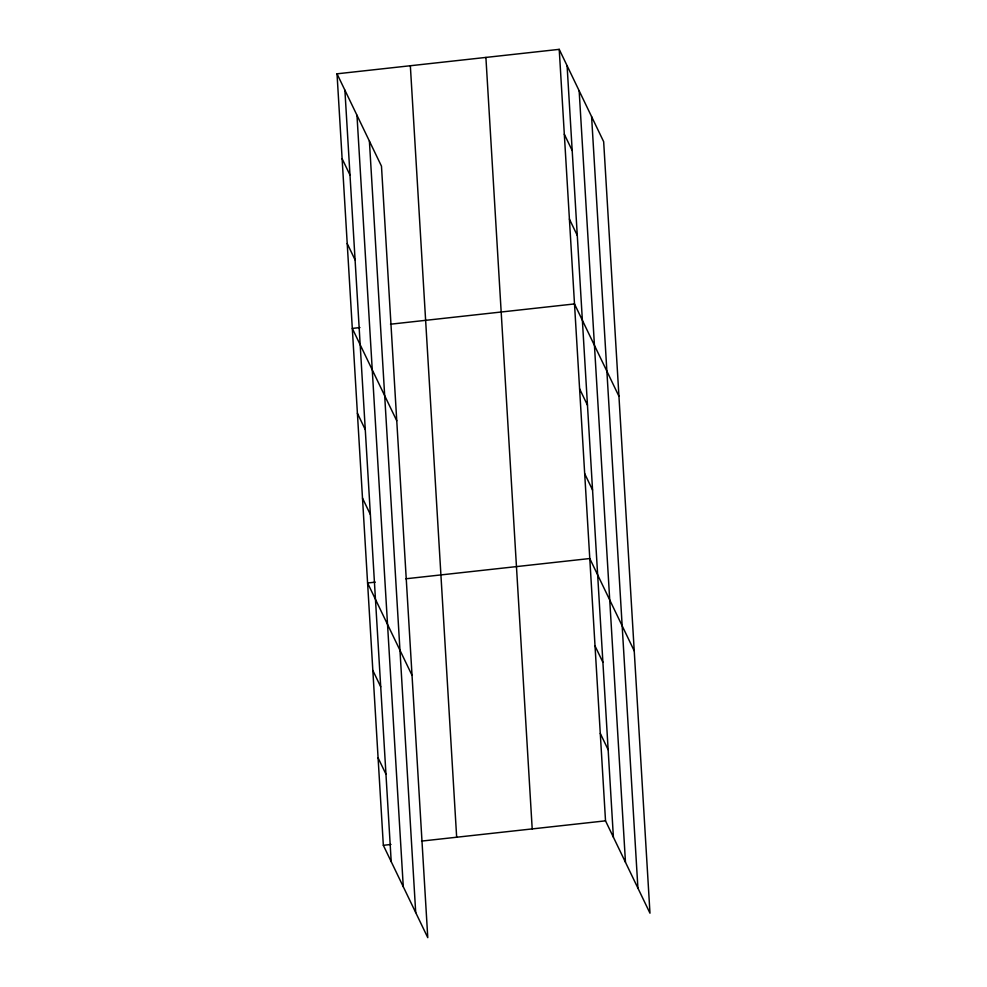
<?xml version="1.0" encoding="UTF-8"?>
<svg xmlns="http://www.w3.org/2000/svg" width="987" height="987" viewBox="0 0 987 987"><rect width="100%" height="100%" fill="white"/><g stroke="black" fill="none" stroke-linecap="round" stroke-linejoin="round"><path stroke-width="1.48" d="M337.023 73.815L381.475 166.161L427.778 937.65L383.338 845.304L337.023 73.815L559.222 49.35L603.662 141.696L649.977 913.185L605.524 820.839L559.222 49.35M359.947 327.573L352.31 328.412L396.749 420.758M390.494 324.205L574.496 303.934L618.948 396.28M375.233 582.157L367.596 582.996L412.035 675.342M405.78 578.789L589.782 558.531L634.222 650.877M383.338 845.304L390.975 844.465M421.523 841.097L605.524 820.839M564.317 134.207L572.189 150.567M569.4 219.077L577.284 235.437M579.591 388.804L587.462 405.163M584.686 473.661L592.558 490.021M595.038 645.967L602.909 662.326M342.119 158.685L349.99 175.044M600.281 733.403L608.152 749.75M347.214 243.542L355.086 259.902M357.405 413.269L365.276 429.629M362.5 498.139L370.372 514.498M372.839 670.432L380.711 686.792M378.095 757.868L385.966 774.227M591.595 116.614L637.91 888.103M579.159 90.779L625.474 862.268M567.093 65.71L613.396 837.186M485.9 57.431L532.203 828.907M410.345 65.747L456.66 837.223M369.397 141.092L415.712 912.568M356.973 115.257L403.276 886.733M344.895 90.175L391.21 861.663"/></g></svg>
